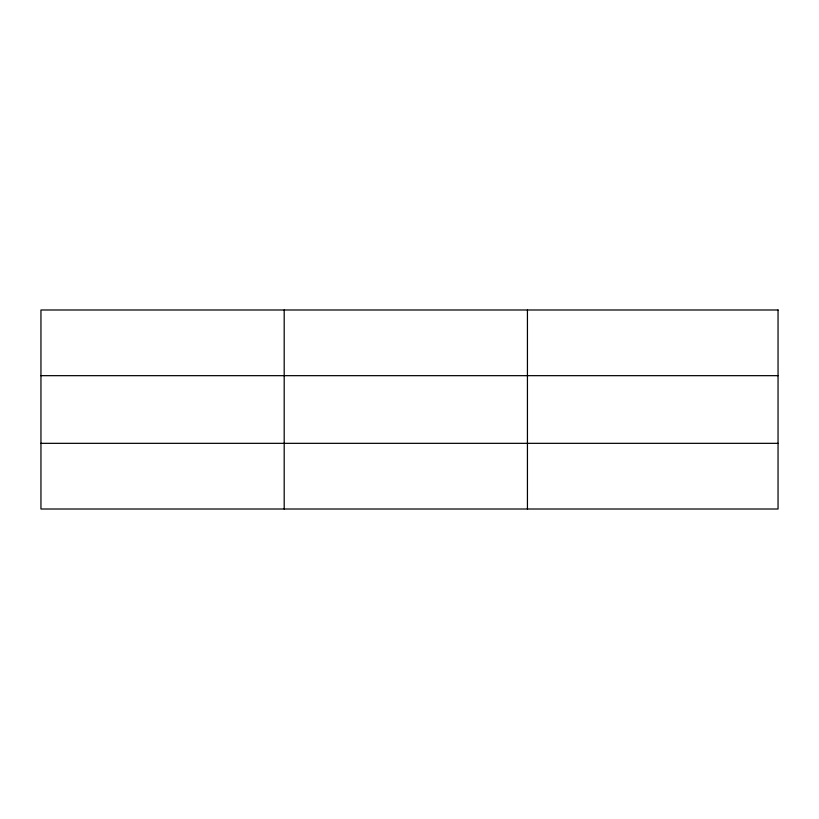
<?xml version="1.0" encoding="UTF-8"?>
<svg xmlns="http://www.w3.org/2000/svg" width="819" height="819" viewBox="0 0 819 819"><rect width="100%" height="100%" fill="white"/><g stroke="black" fill="none" stroke-linecap="round" stroke-linejoin="round"><path stroke-width="1.23" d="M40.95 375.665L778.05 375.665M40.95 443.335L778.05 443.335M527.436 309.991L527.436 509.008M284.193 309.991L284.193 509.008M778.05 309.991L40.95 309.991L40.95 509.008L778.05 509.008L778.05 309.991"/></g></svg>
